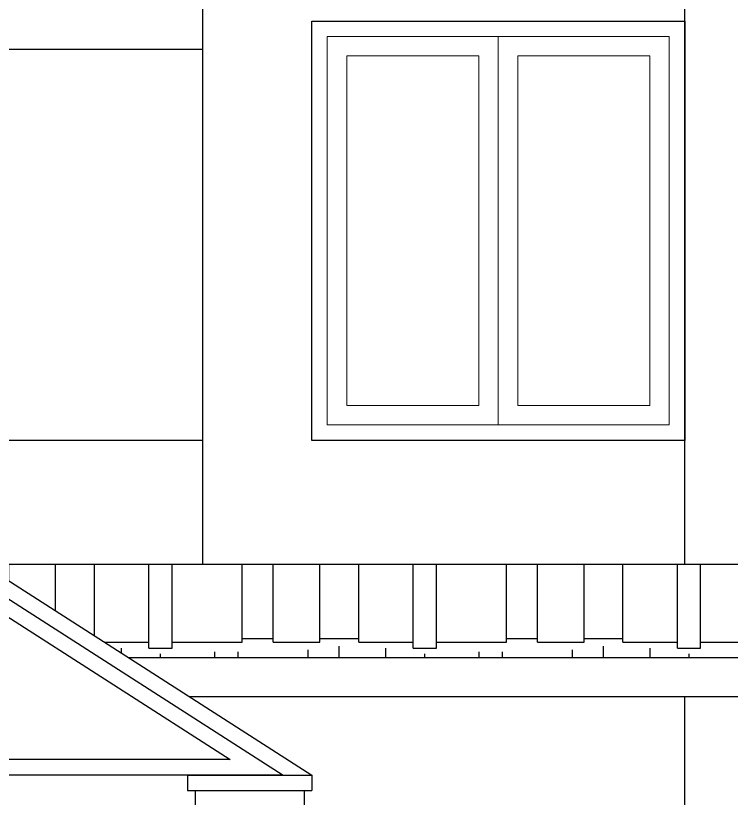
# Model space of a CAD drawing. Header units: inches. Extents: x -343 to 13887, y -13069 to -746.
# Drawn here: x 3462.4 to 3554.5, y -9020.3 to -8919.5 of the extents above; entities that cross this region are included whole.
import ezdxf

# ---------------------------------------------------------------- set-up
doc = ezdxf.new("R2010")
doc.units = ezdxf.units.IN
doc.header["$LTSCALE"] = 17
doc.header["$MEASUREMENT"] = 0
for name, color, linetype, lineweight in [('ELEVATION', 7, 'Continuous', 25), ('OUTLINE', 1, 'Continuous', 25), ('WINDOW FRAME', 161, 'Continuous', 20)]:
    doc.layers.add(name, color=color, linetype=linetype, lineweight=lineweight)

# ---------------------------------------------------------------- blocks, each defined once
blk = doc.blocks.new('sdfsdferer')
at = {"layer": 'ELEVATION', "linetype": 'Continuous'}
blk.add_lwpolyline([(-29098.16, -495.81), (-29050.16, -495.81), (-29050.16, -549.81), (-29098.16, -549.81)], close=True, dxfattribs=at)
at = {"layer": 'WINDOW FRAME'}
for p, q in [((-29074.16, -497.81), (-29074.16, -547.81)), ((-29074.16, -547.81), (-29074.16, -497.81))]:
    blk.add_line(p, q, dxfattribs=at)
for points in [[(-29074.16, -547.81), (-29096.16, -547.81), (-29096.16, -497.81), (-29074.16, -497.81)], [(-29074.16, -497.81), (-29052.16, -497.81), (-29052.16, -547.81), (-29074.16, -547.81)]]:
    blk.add_lwpolyline(points, dxfattribs=at)
for points in [[(-29074.16, -497.81), (-29096.16, -497.81), (-29096.16, -547.81), (-29074.16, -547.81)], [(-29076.66, -500.31), (-29093.66, -500.31), (-29093.66, -545.31), (-29076.66, -545.31)], [(-29071.66, -500.31), (-29054.66, -500.31), (-29054.66, -545.31), (-29071.66, -545.31)]]:
    blk.add_lwpolyline(points, close=True, dxfattribs=at)

msp = doc.modelspace()

# ---------------------------------------------------------------- hatches: boundary and pattern name
at = {"layer": 'OUTLINE'}
h = msp.add_hatch(dxfattribs=at)
h.set_pattern_fill('AR-RSHKE', color=8)
h.set_pattern_definition([(0, (1566.02, -5796.163), (25.5, 12), [6, -5, 7, -3, 9, -4]), (0, (1572.02, -5795.663), (25.5, 12), [5, -19, 4, -6]), (0, (1584.02, -5796.913), (25.5, 12), [3, -31]), (90, (1566.0205, -5796.163), (-8.5, 12), [11.5, -36.5]), (90, (1572.0205, -5796.163), (-8.5, 12), [11.25, -36.75]), (90, (1577.0205, -5796.163), (-8.5, 12), [10.5, -37.5]), (90, (1584.0205, -5796.913), (-8.5, 12), [11.5, -36.5]), (90, (1587.0205, -5796.913), (-8.5, 12), [11.5, -36.5]), (90, (1596.0205, -5796.163), (-8.5, 12), [11, -37])])
h.paths.add_polyline_path([(3458.3, -8990.16), (3477, -9002.16), (3665.02, -9002.16), (3665.02, -8990.16)])

# ---------------------------------------------------------------- linework, layer by layer
for p, q in [((3548.5, -8990.16), (3548.5, -8907.16)), ((3486.5, -8990.16), (3486.5, -8912.16)), ((3486.5, -8923.77), (3486.5, -8912.16)), ((3334.02, -8923.77), (3462.5, -8923.77)), ((3462.5, -8923.77), (3486.5, -8923.77)), ((3430.26, -8972.16), (3500.5, -9017.25)), ((3430.25, -8974.53), (3496.8, -9017.25)), ((3486.5, -8974.16), (3433.38, -8974.16)), ((3430.23, -8976.9), (3489.98, -9015.25)), ((3665.02, -8990.16), (3458.3, -8990.16)), ((3665.02, -9002.16), (3477, -9002.16)), ((3665.02, -9007.16), (3484.78, -9007.16)), ((3548.5, -9107.16), (3548.5, -9007.16)), ((3489.98, -9015.25), (3368.78, -9015.25)), ((3496.57, -9017.25), (3366.05, -9017.25)), ((3484.5, -9017.25), (3500.5, -9017.25)), ((3484.5, -9017.25), (3484.5, -9019.25)), ((3500.5, -9017.25), (3500.5, -9019.25)), ((3484.5, -9019.25), (3485.5, -9019.25)), ((3485.5, -9019.25), (3485.5, -9021.25)), ((3485.5, -9019.25), (3499.5, -9019.25)), ((3499.5, -9019.25), (3500.5, -9019.25)), ((3499.5, -9019.25), (3499.5, -9021.25))]:
    msp.add_line(p, q, dxfattribs=at)
msp.add_lwpolyline([(3500.5, -8920.16), (3548.5, -8920.16), (3548.5, -8974.16), (3500.5, -8974.16)], close=True, dxfattribs=at)
msp.add_lwpolyline([(3486.5, -9017.25), (3498.5, -9017.25)], dxfattribs=at)

# ---------------------------------------------------------------- block references
at = {"layer": 'WINDOW FRAME'}
msp.add_blockref('sdfsdferer', (32598.66, -8424.35), dxfattribs=at)

doc.saveas('drawing.dxf')
